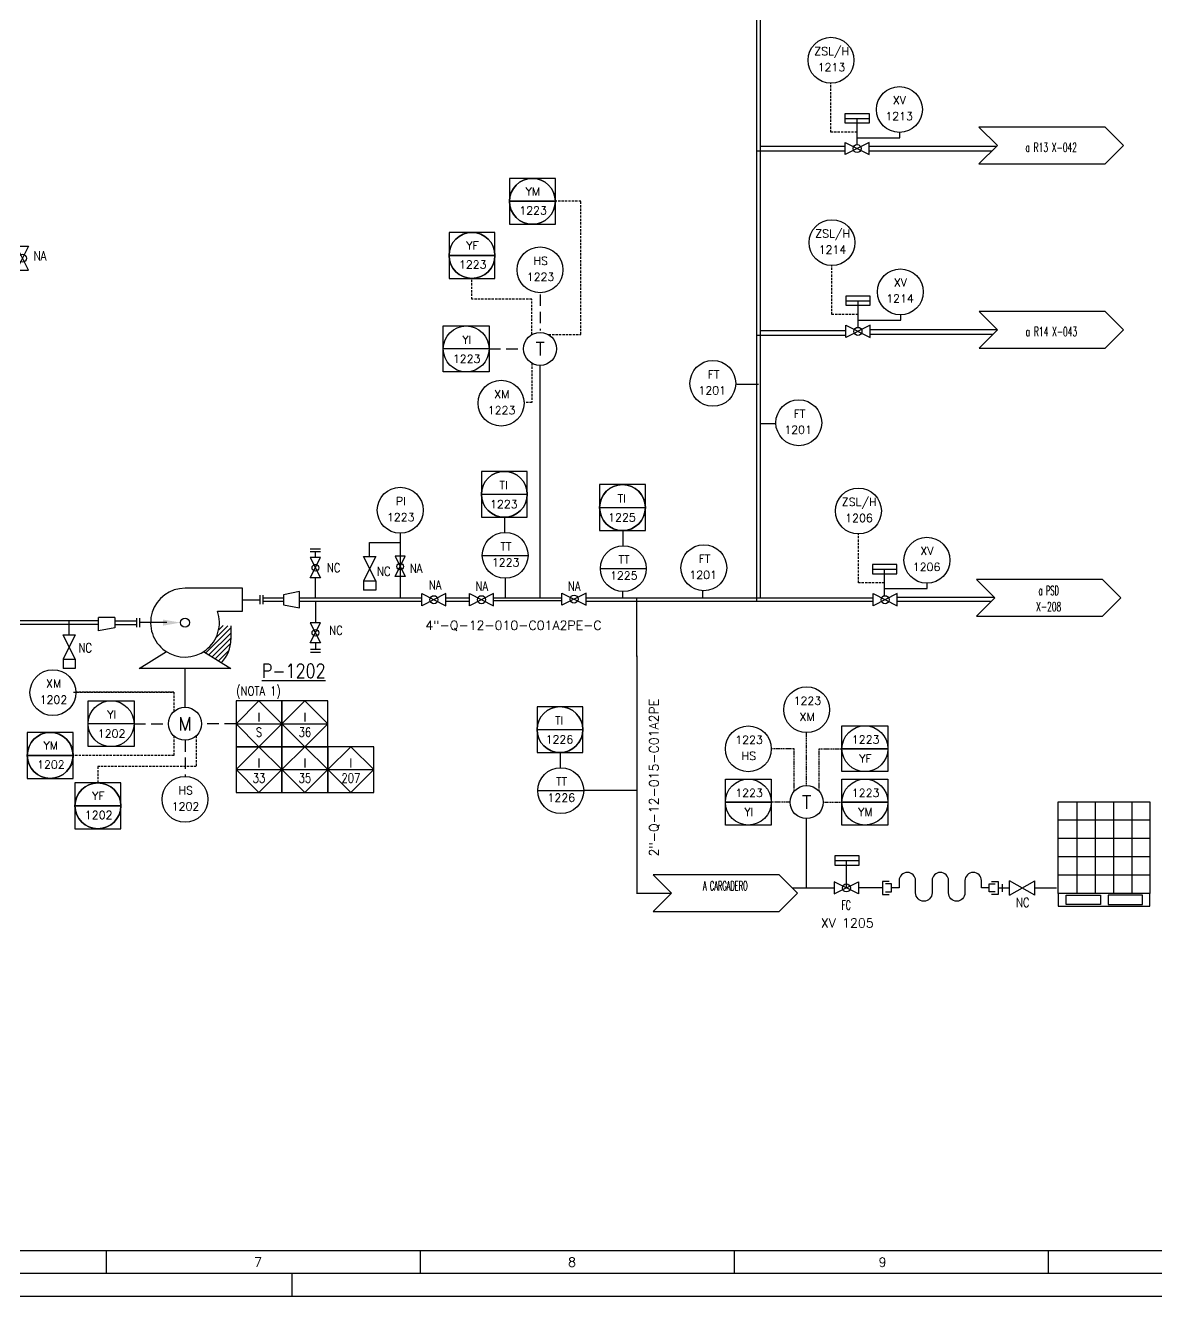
# Model space of a CAD drawing. Header units: metres. Extents: x 91 to 3133, y 1612 to 2206.
# Drawn here: x 2557.6 to 2804, y 1611.7 to 1888.8 of the extents above; entities that cross this region are included whole.
import ezdxf
from ezdxf.enums import TextEntityAlignment as Align

# ---------------------------------------------------------------- set-up
doc = ezdxf.new("R2010")
doc.units = ezdxf.units.M
doc.linetypes.add('TRAZOS', pattern=[0.75, 0.5, -0.25])
for name, color, linetype in [('EQUIPOS', 5, 'Continuous'), ('FORMATO', 7, 'Continuous'), ('INSTRUMENTOS', 1, 'Continuous'), ('TEX', 7, 'Continuous'), ('TEXTO-INSTRUMENTACION', 7, 'Continuous'), ('TEXTO-VALVULAS Y ACCESORIOS', 7, 'Continuous'), ('TUBERIA', 5, 'Continuous'), ('TUBERÍA2', 1, 'TRAZOS'), ('VALVULAS Y ACCESORIOS', 1, 'Continuous')]:
    doc.layers.add(name, color=color, linetype=linetype)
doc.layers.add('TUBERÍA3', color=1, linetype='Continuous', true_color=0xff0000)
doc.styles.add('PY', font='ROMANS.shx')
doc.styles.add('PY1', font='ROMANS.shx', dxfattribs={"width": 0.8})
doc.styles.add('PY3', font='ROMANS.shx', dxfattribs={"width": 0.6})
doc.styles.add('TXT', font='txt')
doc.linetypes.add('SEÑAL_MECANICA2', pattern='A,4.411183,["o",PY,S=4.130212,R=360,X=0,Y=-1.374288],0.588817,-0.374158,["",PY,S=2,R=360,X=0,Y=-0.688262],-2.183682', length=7.55784)

# ---------------------------------------------------------------- blocks, each defined once
blk = doc.blocks.new('SEÑAL CIRCU MARCO')
at = {"color": 1, "linetype": 'Continuous', "ltscale": 0.5}
blk.add_line((5.7, 5.7), (-5.7, 5.7), dxfattribs=at)
at = {"color": 1, "flags": 128}
blk.add_lwpolyline([(5.7, 0), (-5.7, 0), (-5.7, 11.4), (5.7, 11.4)], close=True, dxfattribs=at)
at = {"color": 1}
blk.add_circle((0, 5.7), 5.7, dxfattribs=at)
at = {"style": 'PY'}
for tag, p in [('XXX', (0.18, 7.98)), ('YYY', (0.13, 3.24))]:
    blk.add_attdef(tag, text='', height=2, dxfattribs=at).set_placement(p, align=Align.MIDDLE)
blk = doc.blocks.new('SEÑAL CIR')
at = {"color": 1}
blk.add_circle((0, 5.7), 5.7, dxfattribs=at)
at = {"layer": 'INSTRUMENTOS', "linetype": 'Continuous', "style": 'PY', "flags": 4}
for p in [(0.18, 6.94), (0.13, 2.95)]:
    blk.add_attdef('---', text='', height=2, dxfattribs=at).set_placement(p, align=Align.CENTER)
blk = doc.blocks.new('VALV GLOB-V')
at = {"layer": 'INSTRUMENTOS', "color": 1, "flags": 128}
blk.add_lwpolyline([(5.7, -1.43), (5.7, 1.43), (0, -1.43), (0, 1.43)], close=True, dxfattribs=at)
at = {"layer": 'INSTRUMENTOS', "color": 1}
blk.add_circle((2.85, 0), 0.95, dxfattribs=at)
at = {"layer": 'INSTRUMENTOS', "color": 7, "linetype": 'SEÑAL_MECANICA2', "style": 'PY'}
blk.add_attdef('REF.', text='', height=2, dxfattribs=at).set_placement((3, -3.37), align=Align.MIDDLE)
blk = doc.blocks.new('REDUCCION')
at = {"color": 1}
for p, q in [((0, 2), (0, -2)), ((4, 1.25), (0, 2)), ((4, -1.25), (4, 1.25)), ((0, -2), (4, -1.25))]:
    blk.add_line(p, q, dxfattribs=at)
at = {"style": 'PY1', "width": 0.8}
blk.add_attdef('.', text='', height=2, dxfattribs=at).set_placement((2, -3.65), align=Align.MIDDLE)
blk = doc.blocks.new('FLECHA')
at = {"color": 1}
blk.add_solid([(-0.88, -5), (0.87, -5), (0, 0)], dxfattribs=at)
blk = doc.blocks.new('BANDERA DE FLUJO')
at = {"layer": 'TEX', "color": 1, "ltscale": 0.1, "flags": 128}
blk.add_lwpolyline([(-4, 4), (-31.46, 4), (-27.46, 0), (-31.46, -4), (-4, -4), (0, 0)], close=True, dxfattribs=at)
at = {"layer": 'TEX', "style": 'PY1', "width": 0.8}
for tag, p in [('ETIQUETA-LINEA-1', (-15.73, 0.61)), ('ETIQUETA-LINEA-2', (-15.73, -2.91))]:
    blk.add_attdef(tag, text='', height=2, dxfattribs=at).set_placement(p, align=Align.CENTER)
blk = doc.blocks.new('SECUENCIA PROGRAMADA EN SISTEMA DE CONTROL PLC')
at = {"layer": 'INSTRUMENTOS'}
blk.add_line((-5, 5), (5, 5), dxfattribs=at)
at = {"layer": 'INSTRUMENTOS', "flags": 128}
for points in [[(0, 0), (-5, 5), (0, 10), (5, 5)], [(-5, 0), (5, 0), (5, 10), (-5, 10)]]:
    blk.add_lwpolyline(points, close=True, dxfattribs=at)
at = {"layer": 'TEXTO-INSTRUMENTACION', "linetype": 'Continuous', "style": 'PY1', "width": 0.8}
for tag, p in [('XXX', (0.01, 6.43)), ('YYY', (0.01, 3.17))]:
    blk.add_attdef(tag, text='', height=2, dxfattribs=at).set_placement(p, align=Align.MIDDLE_CENTER)
blk = doc.blocks.new('VALV TIPO COMPUERTA')
at = {"layer": 'VALVULAS Y ACCESORIOS', "flags": 128}
blk.add_lwpolyline([(0, -1.33), (0, 1.33), (5.33, -1.33), (5.33, 1.33)], close=True, dxfattribs=at)
at = {"layer": 'TEXTO-VALVULAS Y ACCESORIOS', "linetype": 'SEÑAL_MECANICA2', "style": 'PY1', "width": 0.8}
blk.add_attdef('REF.', text='', height=2, dxfattribs=at).set_placement((2.94, -3.07), align=Align.MIDDLE)
blk = doc.blocks.new('TAPA ROSCADA S.W.')
at = {"layer": 'VALVULAS Y ACCESORIOS', "ltscale": 0.1}
for p, q in [((-0.75, 1), (0.75, 1)), ((0.75, 1), (0.75, -1)), ((-0.75, -1), (0.75, -1))]:
    blk.add_line(p, q, dxfattribs=at)
blk = doc.blocks.new('MARCO-A1')
at = {"layer": 'FORMATO', "color": 5}
for p, q in [((420.5, 10), (420.5, 5)), ((488.92, 10), (488.92, 5)), ((557.33, 10), (557.33, 5)), ((625.75, 10), (625.75, 5))]:
    blk.add_line(p, q, dxfattribs=at)
at = {"layer": 'FORMATO', "color": 1, "linetype": 'Continuous'}
blk.add_line((461, 5), (461, 0), dxfattribs=at)
at = {"layer": 'FORMATO', "color": 1}
blk.add_lwpolyline([(0, 594), (841, 594), (841, 0), (0, 0)], close=True, dxfattribs=at)
at = {"layer": 'FORMATO', "color": 5}
blk.add_lwpolyline([(5, 589), (836, 589), (836, 5), (5, 5)], close=True, dxfattribs=at)
at = {"layer": 'FORMATO', "color": 8, "linetype": 'Continuous'}
blk.add_lwpolyline([(10, 584), (831, 584), (831, 10), (10, 10)], close=True, dxfattribs=at)
at = {"layer": 'FORMATO', "color": 1, "style": 'PY'}
for s, p in [('7', (452.75, 6.5)), ('8', (521.17, 6.5)), ('9', (588.85, 6.5))]:
    blk.add_text(s, height=2, dxfattribs=at).set_placement(p)

msp = doc.modelspace()

# ---------------------------------------------------------------- hatches: boundary and pattern name
at = {"layer": 'EQUIPOS'}
h = msp.add_hatch(dxfattribs=at)
h.set_pattern_fill('ANSI31', color=4, scale=0.25, style=0)
h.set_pattern_definition([(45, (1546.08786, 2803.7456), (-0.561266, 0.561266), [])])
h.paths.add_polyline_path([(2602.32, 1754.98), (2602.32, 1757.91), (2599.82, 1758.09, -0.236498), (2596.39, 1752.32), (2600.29, 1749.9, 0.193128)])

# ---------------------------------------------------------------- linework, layer by layer
at = {"color": 5}
for p, q in [((2717.79, 1862.49), (2736.05, 1862.49)), ((2741.36, 1862.5), (2769.17, 1862.5)), ((2717.85, 1822.34), (2736.1, 1822.34)), ((2741.57, 1822.52), (2769.38, 1822.52)), ((2649.21, 1764.03), (2654.18, 1764.03)), ((2659.57, 1764.03), (2674.48, 1764.03)), ((2679.75, 1764.03), (2742.23, 1764.03)), ((2690.77, 1751.23), (2690.77, 1764.03)), ((2747.51, 1764.2), (2768.75, 1764.2)), ((2690.71, 1699.65), (2698.32, 1699.65))]:
    msp.add_line(p, q, dxfattribs=at)
at = {"color": 4}
for p, q in [((2716.81, 1861.48), (2736.13, 1861.48)), ((2741.4, 1861.49), (2768.19, 1861.49)), ((2716.86, 1821.33), (2736.15, 1821.33)), ((2741.6, 1821.51), (2768.4, 1821.51)), ((2649.21, 1763.28), (2654.18, 1763.28)), ((2659.57, 1763.42), (2674.48, 1763.42)), ((2679.75, 1763.28), (2742.24, 1763.28)), ((2747.52, 1763.28), (2767.84, 1763.28))]:
    msp.add_line(p, q, dxfattribs=at)
at = {"color": 1}
for p, q in [((2669.7, 1764.05), (2669.7, 1814.68)), ((2661.97, 1781.58), (2661.97, 1778.24)), ((2639.23, 1778.14), (2639.21, 1764.03)), ((2687.71, 1778.69), (2687.71, 1775.35)), ((2619.63, 1774.75), (2621.83, 1774.75)), ((2619.64, 1774.12), (2621.84, 1774.12)), ((2620.74, 1772.8), (2620.74, 1774.05)), ((2657.1, 1773.3), (2667.1, 1773.3)), ((2620.72, 1768.37), (2620.72, 1764.07)), ((2662.1, 1768.3), (2662.1, 1764.08)), ((2682.84, 1770.41), (2692.84, 1770.41)), ((2687.68, 1765.33), (2687.68, 1763.96)), ((2620.83, 1758.71), (2620.83, 1763.23)), ((2573.51, 1756.87), (2573.51, 1759.72)), ((2577.02, 1759.72), (2573.51, 1759.72)), ((2577.02, 1757.53), (2573.51, 1756.87)), ((2577.02, 1759.72), (2577.02, 1757.53)), ((2619.65, 1752.84), (2621.85, 1752.84)), ((2619.66, 1752.17), (2621.86, 1752.17)), ((2620.74, 1754.1), (2620.74, 1752.85)), ((2592.34, 1740.19), (2592.34, 1748.63)), ((2674.09, 1730.28), (2674.09, 1726.94)), ((2669.22, 1722), (2679.22, 1722)), ((2679.36, 1722.08), (2690.67, 1722.08)), ((2770.45, 1699.94), (2770.45, 1701.61)), ((2777.54, 1699.19), (2772.02, 1702.37)), ((2772.02, 1699.19), (2777.54, 1702.37)), ((2772.02, 1699.19), (2772.02, 1702.37)), ((2777.54, 1699.19), (2777.54, 1702.37)), ((2769.53, 1700.78), (2771.92, 1700.78)), ((2782.2, 1700.76), (2777.43, 1700.76))]:
    msp.add_line(p, q, dxfattribs=at)
at = {"color": 1, "linetype": 'ByBlock'}
for p, q in [((2712.54, 1810.64), (2717.27, 1810.64)), ((2717.69, 1802.06), (2721.15, 1802.06))]:
    msp.add_line(p, q, dxfattribs=at)
at = {"color": 240, "true_color": 0xed1f24}
msp.add_line((2705.19, 1764), (2705.19, 1765.52), dxfattribs=at)
for p, q in [((2786.65, 1719.59), (2786.65, 1699.59)), ((2790.65, 1719.59), (2790.65, 1699.59)), ((2794.65, 1719.59), (2794.65, 1699.59)), ((2798.65, 1719.59), (2798.65, 1699.59)), ((2802.56, 1715.59), (2782.56, 1715.59)), ((2802.56, 1711.59), (2782.56, 1711.59)), ((2802.56, 1707.59), (2782.56, 1707.59)), ((2802.56, 1703.59), (2782.56, 1703.59))]:
    msp.add_line(p, q)
for points in [[(2802.56, 1699.59), (2782.56, 1699.59), (2782.56, 1719.59), (2802.56, 1719.59)], [(2802.56, 1699.59), (2782.56, 1699.59), (2782.56, 1696.79), (2802.56, 1696.79)], [(2784.35, 1699.24), (2791.83, 1699.24), (2791.83, 1697.16), (2784.35, 1697.16)], [(2800.95, 1699.24), (2793.47, 1699.24), (2793.47, 1697.16), (2800.95, 1697.16)]]:
    msp.add_lwpolyline(points, close=True)
at = {"color": 1, "flags": 128}
for points in [[(2745.78, 1702.2), (2744.28, 1702.2), (2744.28, 1699.35), (2745.78, 1699.35)], [(2768.03, 1702.2), (2769.53, 1702.2), (2769.53, 1699.35), (2768.03, 1699.35)]]:
    msp.add_lwpolyline(points, dxfattribs=at)
at = {"color": 1}
for centre in [(2669.7, 1818.31), (2592.34, 1736.59), (2727.79, 1719.5)]:
    msp.add_circle(centre, 3.6, dxfattribs=at)
at = {"layer": 'EQUIPOS'}
for p, q in [((2717.63, 1907.22), (2717.63, 1804.63)), ((2717.63, 1804.59), (2717.63, 1780.1)), ((2717.63, 1780.1), (2717.63, 1764.03)), ((2690.77, 1751.38), (2690.78, 1699.65))]:
    msp.add_line(p, q, dxfattribs=at)
at = {"layer": 'EQUIPOS', "linetype": 'Continuous'}
for p, q in [((2604.84, 1763.63), (2608.73, 1763.63)), ((2588.41, 1758.63), (2582.5, 1758.63))]:
    msp.add_line(p, q, dxfattribs=at)
at = {"layer": 'EQUIPOS', "color": 4}
msp.add_line((2602.32, 1757.91), (2602.32, 1754.98), dxfattribs=at)
at = {"layer": 'EQUIPOS', "color": 5, "linetype": 'Continuous'}
msp.add_lwpolyline([(2604.84, 1766.13), (2592.34, 1766.13, 3.146264), (2599.41, 1761.13), (2604.84, 1761.13)], format="xyb", close=True, dxfattribs=at)
msp.add_lwpolyline([(2596.39, 1752.32), (2602.34, 1748.63), (2582.34, 1748.63), (2588.29, 1752.32)], dxfattribs=at)
msp.add_circle((2592.34, 1758.63), 1, dxfattribs=at)
at = {"layer": 'EQUIPOS', "color": 4}
msp.add_arc((2594.98, 1754.98), 7.35, 316.2767, 0, dxfattribs=at)
at = {"layer": 'INSTRUMENTOS', "color": 1, "ltscale": 0.1, "flags": 128}
for points in [[(2744.94, 1699.93), (2746.24, 1699.93), (2746.24, 1701.65), (2744.94, 1701.65)], [(2768.87, 1699.93), (2767.58, 1699.93), (2767.58, 1701.65), (2768.87, 1701.65)]]:
    msp.add_lwpolyline(points, dxfattribs=at)
at = {"layer": 'TUBERIA', "color": 4, "linetype": 'Continuous'}
for p, q in [((2716.83, 1907.21), (2716.83, 1804.61)), ((2716.83, 1804.61), (2716.83, 1780.1)), ((2716.83, 1780.1), (2716.83, 1763.23)), ((2613.81, 1763.23), (2609.4, 1763.23)), ((2628.48, 1763.23), (2617.32, 1763.23)), ((2643.94, 1763.23), (2628.48, 1763.23)), ((2562.88, 1758.23), (2549.81, 1758.23)), ((2573.51, 1758.23), (2562.88, 1758.23)), ((2577.02, 1758.23), (2581.83, 1758.23))]:
    msp.add_line(p, q, dxfattribs=at)
at = {"layer": 'TUBERIA', "color": 1, "linetype": 'TRAZOS', "ltscale": 5}
for p, q in [((2669.7, 1830.17), (2669.7, 1822.29)), ((2658.6, 1818.31), (2666.11, 1818.31)), ((2581.24, 1736.59), (2588.74, 1736.59)), ((2603.45, 1736.59), (2595.94, 1736.59)), ((2592.34, 1732.99), (2592.34, 1725.1))]:
    msp.add_line(p, q, dxfattribs=at)
at = {"layer": 'TUBERIA', "lineweight": 30}
for p, q in [((2632.57, 1773.07), (2632.57, 1776.13)), ((2567.09, 1755.97), (2567.09, 1759.03))]:
    msp.add_line(p, q, dxfattribs=at)
at = {"layer": 'TUBERIA', "color": 5, "linetype": 'Continuous'}
for p, q in [((2609.4, 1764.03), (2613.81, 1764.03)), ((2617.32, 1764.03), (2628.48, 1764.03)), ((2628.48, 1764.03), (2643.94, 1764.03)), ((2562.88, 1759.03), (2549.81, 1759.03)), ((2573.51, 1759.03), (2562.88, 1759.03)), ((2577.02, 1759.03), (2581.83, 1759.03)), ((2724.64, 1700.8), (2733.82, 1700.79)), ((2744.28, 1700.79), (2739.08, 1700.79))]:
    msp.add_line(p, q, dxfattribs=at)
at = {"layer": 'TUBERIA', "linetype": 'Continuous'}
msp.add_line((2582.91, 1758.63), (2582.5, 1758.63), dxfattribs=at)
at = {"layer": 'TUBERIA', "lineweight": 30}
msp.add_lwpolyline([(2632.57, 1776.13), (2639.22, 1776.12)], dxfattribs=at)
at = {"layer": 'TUBERIA', "color": 5, "linetype": 'Continuous', "flags": 128}
msp.add_lwpolyline([(2767.58, 1700.79), (2765.87, 1700.79), (2765.87, 1702.38, 1), (2762.28, 1702.38), (2762.28, 1699.69, -1), (2758.7, 1699.69), (2758.7, 1702.38, 1), (2755.11, 1702.38), (2755.11, 1699.69, -1), (2751.53, 1699.69), (2751.53, 1702.38, 1), (2747.94, 1702.38), (2747.94, 1700.79), (2746.24, 1700.79)], format="xyb", dxfattribs=at)
at = {"layer": 'TUBERÍA2'}
msp.add_line((2589.92, 1743.49), (2568.56, 1743.49), dxfattribs=at)
for points in [[(2738.78, 1865.55), (2733.09, 1865.55), (2733.09, 1876.24)], [(2671.57, 1821.42), (2678.62, 1821.42), (2678.62, 1850.48), (2673.03, 1850.48)], [(2738.99, 1825.79), (2733.3, 1825.79), (2733.3, 1836.48)], [(2667.9, 1821.42), (2667.9, 1829.12), (2654.87, 1829.12), (2654.87, 1833.68)], [(2667.9, 1815.19), (2667.9, 1806.59), (2666.2, 1806.59)], [(2744.77, 1767.28), (2739.08, 1767.28), (2739.08, 1777.97)], [(2568.02, 1743.49), (2589.92, 1743.49), (2589.92, 1739.25)], [(2589.92, 1733.92), (2589.92, 1729.68), (2567.97, 1729.68)], [(2594.76, 1733.92), (2594.76, 1727.24), (2573.36, 1727.24), (2573.36, 1723.69)]]:
    msp.add_lwpolyline(points, dxfattribs=at)
at = {"layer": 'TUBERÍA2', "ltscale": 0.5}
for points in [[(2727.79, 1723.1), (2727.79, 1734.65)], [(2725.08, 1721.87), (2725.08, 1731.14), (2720.08, 1731.14)], [(2730.49, 1721.87), (2730.49, 1731.14), (2735.49, 1731.14)], [(2724.19, 1719.5), (2720.08, 1719.5)], [(2731.39, 1719.5), (2735.49, 1719.5)]]:
    msp.add_lwpolyline(points, dxfattribs=at)
at = {"layer": 'TUBERÍA3'}
for points in [[(2748.09, 1864.32), (2748.09, 1865.43)], [(2738.78, 1864.32), (2748.09, 1864.32)], [(2663.03, 1850.48), (2673.03, 1850.48)], [(2649.87, 1838.68), (2659.87, 1838.68)], [(2738.99, 1824.56), (2748.29, 1824.56)], [(2748.29, 1824.56), (2748.29, 1825.67)], [(2744.77, 1766.05), (2754.08, 1766.05)], [(2754.08, 1766.05), (2754.08, 1767.16)], [(2557.97, 1729.68), (2567.97, 1729.68)], [(2735.49, 1731.14), (2745.49, 1731.14)], [(2568.36, 1718.69), (2578.36, 1718.7)], [(2710.08, 1719.5), (2720.08, 1719.5)], [(2735.49, 1719.5), (2745.49, 1719.5)], [(2727.79, 1700.79), (2727.79, 1715.9)]]:
    msp.add_lwpolyline(points, dxfattribs=at)
for centre in [(2668.03, 1850.48), (2654.87, 1838.68), (2661.92, 1786.61), (2687.66, 1783.72), (2674.04, 1735.31), (2740.49, 1731.14), (2562.97, 1729.68), (2715.08, 1719.5), (2740.49, 1719.5), (2573.36, 1718.69)]:
    msp.add_circle(centre, 5, dxfattribs=at)
at = {"layer": 'VALVULAS Y ACCESORIOS'}
for p, q in [((2736.12, 1868.57), (2741.45, 1868.57)), ((2738.78, 1862.76), (2738.78, 1868.57)), ((2736.32, 1828.81), (2741.65, 1828.81)), ((2738.99, 1823), (2738.99, 1828.81)), ((2742.11, 1770.3), (2747.44, 1770.3)), ((2744.77, 1764.49), (2744.77, 1770.3)), ((2733.92, 1706.79), (2739.26, 1706.79)), ((2736.45, 1700.79), (2736.45, 1706.83))]:
    msp.add_line(p, q, dxfattribs=at)
at = {"layer": 'VALVULAS Y ACCESORIOS', "ltscale": 0.1}
for p, q in [((2608.73, 1762.63), (2608.73, 1764.63)), ((2609.4, 1762.63), (2609.4, 1764.63)), ((2581.83, 1757.63), (2581.83, 1759.63)), ((2581.83, 1757.63), (2581.83, 1759.63)), ((2582.5, 1757.63), (2582.5, 1759.63)), ((2582.5, 1757.63), (2582.5, 1759.63))]:
    msp.add_line(p, q, dxfattribs=at)
at = {"layer": 'VALVULAS Y ACCESORIOS', "flags": 128}
for points in [[(2736.12, 1869.57), (2736.12, 1867.57), (2741.45, 1867.57), (2741.45, 1869.57)], [(2736.32, 1829.81), (2736.32, 1827.81), (2741.65, 1827.81), (2741.65, 1829.81)], [(2742.11, 1771.3), (2742.11, 1769.3), (2747.44, 1769.3), (2747.44, 1771.3)], [(2733.92, 1707.79), (2733.92, 1705.79), (2739.26, 1705.79), (2739.26, 1707.79)]]:
    msp.add_lwpolyline(points, close=True, dxfattribs=at)

# ---------------------------------------------------------------- block references
msp.add_blockref('MARCO-A1', (2154.63, 1611.7))
at = {"linetype": 'Continuous'}
ref = msp.add_blockref('SEÑAL CIR', (2733.09, 1876.24), dxfattribs=dict(at, xscale=0.8771000000000413, yscale=0.8771000000000413, zscale=0.8771000000000413))
ref.add_attrib('---', 'ZSL/H', dxfattribs={"layer": 'INSTRUMENTOS', "color": 7, "linetype": 'Continuous', "height": 1.754, "style": 'PY'}).set_placement((2733.25, 1882.33), align=Align.CENTER)
ref.add_attrib('---', '1213', dxfattribs={"layer": 'INSTRUMENTOS', "color": 7, "linetype": 'Continuous', "height": 1.754, "style": 'PY'}).set_placement((2733.2, 1878.83), align=Align.CENTER)
ref = msp.add_blockref('SEÑAL CIR', (2748, 1865.5), dxfattribs=dict(at, xscale=0.8770999999999276, yscale=0.8770999999999276, zscale=0.8770999999999276))
ref.add_attrib('---', 'XV', dxfattribs={"layer": 'INSTRUMENTOS', "color": 7, "linetype": 'Continuous', "height": 1.754, "style": 'PY'}).set_placement((2748, 1871.66), align=Align.CENTER)
ref.add_attrib('---', '1213', dxfattribs={"layer": 'INSTRUMENTOS', "color": 7, "linetype": 'Continuous', "height": 1.754, "style": 'PY'}).set_placement((2747.93, 1868.16), align=Align.CENTER)
ref = msp.add_blockref('BANDERA DE FLUJO', (2796.8, 1862.64))
ref.add_attrib('ETIQUETA-LINEA-1', 'a R13 X-042', dxfattribs={"layer": 'TEX', "height": 2, "style": 'PY1', "width": 0.6}).set_placement((2781.07, 1863.24), align=Align.TOP_CENTER)
at = {"linetype": 'Continuous', "xscale": 0.9232631578945529, "yscale": 0.9232631578945529, "zscale": 0.9232631578945529}
for p in [(2736.16, 1861.99), (2736.34, 1822.13), (2643.94, 1763.63), (2654.31, 1763.63), (2674.48, 1763.75), (2742.25, 1763.63)]:
    msp.add_blockref('VALV GLOB-V', p, dxfattribs=at)
ref = msp.add_blockref('SEÑAL CIRCU MARCO', (2668.03, 1855.48), dxfattribs=dict(xscale=-0.8771000000000413, yscale=0.8771000000000413, zscale=0.8771000000000413, rotation=180))
ref.add_attrib('XXX', '1223', dxfattribs={"height": 1.754, "style": 'PY'}).set_placement((2668.19, 1848.48), align=Align.MIDDLE)
ref.add_attrib('YYY', 'YM', dxfattribs={"height": 1.754, "style": 'PY'}).set_placement((2668.14, 1852.64), align=Align.MIDDLE)
at = {"linetype": 'Continuous'}
ref = msp.add_blockref('SEÑAL CIR', (2733.3, 1836.48), dxfattribs=dict(at, xscale=0.8771000000000413, yscale=0.8771000000000413, zscale=0.8771000000000413))
ref.add_attrib('---', 'ZSL/H', dxfattribs={"layer": 'INSTRUMENTOS', "color": 7, "linetype": 'Continuous', "height": 1.754, "style": 'PY'}).set_placement((2733.46, 1842.57), align=Align.CENTER)
ref.add_attrib('---', '1214', dxfattribs={"layer": 'INSTRUMENTOS', "color": 7, "linetype": 'Continuous', "height": 1.754, "style": 'PY'}).set_placement((2733.41, 1839.07), align=Align.CENTER)
ref = msp.add_blockref('SEÑAL CIRCU MARCO', (2654.87, 1843.68), dxfattribs=dict(xscale=-0.8771000000000413, yscale=0.8771000000000413, zscale=0.8771000000000413, rotation=180))
ref.add_attrib('XXX', '1223', dxfattribs={"height": 1.754, "style": 'PY'}).set_placement((2655.03, 1836.68), align=Align.MIDDLE)
ref.add_attrib('YYY', 'YF', dxfattribs={"height": 1.754, "style": 'PY'}).set_placement((2654.98, 1840.84), align=Align.MIDDLE)
at = {"linetype": 'Continuous', "xscale": 0.9232631578945529, "yscale": 0.9232631578945529, "zscale": 0.9232631578945529}
for p, rotation in [((2556.92, 1840.7), 270), ((2739.08, 1700.79), 180)]:
    msp.add_blockref('VALV GLOB-V', p, dxfattribs=dict(at, rotation=rotation))
at = {"linetype": 'Continuous'}
ref = msp.add_blockref('SEÑAL CIR', (2669.7, 1830.54), dxfattribs=dict(at, xscale=0.8770999999999276, yscale=0.8770999999999276, zscale=0.8770999999999276))
ref.add_attrib('---', 'HS', dxfattribs={"layer": 'INSTRUMENTOS', "color": 7, "linetype": 'Continuous', "height": 1.754, "style": 'PY'}).set_placement((2669.86, 1836.63), align=Align.CENTER)
ref.add_attrib('---', '1223', dxfattribs={"layer": 'INSTRUMENTOS', "color": 7, "linetype": 'Continuous', "height": 1.754, "style": 'PY'}).set_placement((2669.81, 1833.13), align=Align.CENTER)
ref = msp.add_blockref('SEÑAL CIR', (2748.21, 1825.74), dxfattribs=dict(at, xscale=0.8770999999999276, yscale=0.8770999999999276, zscale=0.8770999999999276))
ref.add_attrib('---', 'XV', dxfattribs={"layer": 'INSTRUMENTOS', "color": 7, "linetype": 'Continuous', "height": 1.754, "style": 'PY'}).set_placement((2748.21, 1831.9), align=Align.CENTER)
ref.add_attrib('---', '1214', dxfattribs={"layer": 'INSTRUMENTOS', "color": 7, "linetype": 'Continuous', "height": 1.754, "style": 'PY'}).set_placement((2748.13, 1828.4), align=Align.CENTER)
ref = msp.add_blockref('BANDERA DE FLUJO', (2796.85, 1822.49))
ref.add_attrib('ETIQUETA-LINEA-1', 'a R14 X-043', dxfattribs={"layer": 'TEX', "height": 2, "style": 'PY1', "width": 0.6}).set_placement((2781.12, 1823.09), align=Align.TOP_CENTER)
for p, xscale, yscale, zscale, values in [((2653.6, 1813.31), 0.8770999999999276, 0.8770999999999276, 0.8770999999999276, {'XXX': 'YI', 'YYY': '1223'}), ((2576.23, 1731.59), 0.8770999999999276, 0.8770999999999276, 0.8770999999999276, {'XXX': 'YI', 'YYY': '1202'}), ((2740.49, 1726.14), 0.8771000000000413, 0.8771000000000413, 0.8771000000000413, {'XXX': '1223', 'YYY': 'YF'}), ((2715.08, 1714.5), 0.8771000000000413, 0.8771000000000413, 0.8771000000000413, {'XXX': '1223', 'YYY': 'YI'}), ((2740.49, 1714.5), 0.8771000000000413, 0.8771000000000413, 0.8771000000000413, {'XXX': '1223', 'YYY': 'YM'})]:
    msp.add_blockref('SEÑAL CIRCU MARCO', p, dxfattribs=dict(xscale=xscale, yscale=yscale, zscale=zscale)).add_auto_attribs(values)
ref = msp.add_blockref('SEÑAL CIR', (2707.35, 1805.79), dxfattribs=dict(at, xscale=0.8770999999999276, yscale=0.8770999999999276, zscale=0.8770999999999276))
ref.add_attrib('---', 'FT', dxfattribs={"layer": 'INSTRUMENTOS', "color": 7, "linetype": 'Continuous', "height": 1.754, "style": 'PY'}).set_placement((2707.51, 1811.87), align=Align.CENTER)
ref.add_attrib('---', '1201', dxfattribs={"layer": 'INSTRUMENTOS', "color": 7, "linetype": 'Continuous', "height": 1.754, "style": 'PY'}).set_placement((2707.21, 1808.38), align=Align.CENTER)
ref = msp.add_blockref('SEÑAL CIR', (2661.21, 1801.47), dxfattribs=dict(at, xscale=0.8771000000000413, yscale=0.8771000000000413, zscale=0.8771000000000413))
ref.add_attrib('---', 'XM', dxfattribs={"layer": 'INSTRUMENTOS', "color": 7, "linetype": 'Continuous', "height": 1.754, "style": 'PY'}).set_placement((2661.37, 1807.55), align=Align.CENTER)
ref.add_attrib('---', '1223', dxfattribs={"layer": 'INSTRUMENTOS', "color": 7, "linetype": 'Continuous', "height": 1.754, "style": 'PY'}).set_placement((2661.32, 1804.05), align=Align.CENTER)
ref = msp.add_blockref('SEÑAL CIR', (2726.08, 1797.21), dxfattribs=dict(at, xscale=0.8770999999999276, yscale=0.8770999999999276, zscale=0.8770999999999276))
ref.add_attrib('---', 'FT', dxfattribs={"layer": 'INSTRUMENTOS', "color": 7, "linetype": 'Continuous', "height": 1.754, "style": 'PY'}).set_placement((2726.24, 1803.29), align=Align.CENTER)
ref.add_attrib('---', '1201', dxfattribs={"layer": 'INSTRUMENTOS', "color": 7, "linetype": 'Continuous', "height": 1.754, "style": 'PY'}).set_placement((2725.93, 1799.8), align=Align.CENTER)
ref = msp.add_blockref('SEÑAL CIRCU MARCO', (2661.92, 1781.61), dxfattribs=dict(xscale=-0.8771000000000413, yscale=0.8771000000000413, zscale=0.8771000000000413))
ref.add_attrib('XXX', 'TI', dxfattribs={"height": 1.754, "style": 'PY'}).set_placement((2661.76, 1788.61), align=Align.MIDDLE)
ref.add_attrib('YYY', '1223', dxfattribs={"height": 1.754, "style": 'PY'}).set_placement((2661.81, 1784.45), align=Align.MIDDLE)
ref = msp.add_blockref('SEÑAL CIR', (2639.23, 1778.14), dxfattribs=dict(at, xscale=0.877100000000155, yscale=0.877100000000155, zscale=0.877100000000155))
ref.add_attrib('---', 'PI', dxfattribs={"layer": 'INSTRUMENTOS', "color": 7, "linetype": 'Continuous', "height": 1.754, "style": 'PY'}).set_placement((2639.39, 1784.23), align=Align.CENTER)
ref.add_attrib('---', '1223', dxfattribs={"layer": 'INSTRUMENTOS', "color": 7, "linetype": 'Continuous', "height": 1.754, "style": 'PY'}).set_placement((2639.34, 1780.73), align=Align.CENTER)
ref = msp.add_blockref('SEÑAL CIRCU MARCO', (2687.66, 1778.72), dxfattribs=dict(xscale=-0.8771000000000413, yscale=0.8771000000000413, zscale=0.8771000000000413))
ref.add_attrib('XXX', 'TI', dxfattribs={"height": 1.754, "style": 'PY'}).set_placement((2687.5, 1785.72), align=Align.MIDDLE)
ref.add_attrib('YYY', '1225', dxfattribs={"height": 1.754, "style": 'PY'}).set_placement((2687.55, 1781.56), align=Align.MIDDLE)
ref = msp.add_blockref('SEÑAL CIR', (2739.08, 1777.97), dxfattribs=dict(at, xscale=0.8771000000000413, yscale=0.8771000000000413, zscale=0.8771000000000413))
ref.add_attrib('---', 'ZSL/H', dxfattribs={"layer": 'INSTRUMENTOS', "color": 7, "linetype": 'Continuous', "height": 1.754, "style": 'PY'}).set_placement((2739.24, 1784.06), align=Align.CENTER)
ref.add_attrib('---', '1206', dxfattribs={"layer": 'INSTRUMENTOS', "color": 7, "linetype": 'Continuous', "height": 1.754, "style": 'PY'}).set_placement((2739.19, 1780.56), align=Align.CENTER)
ref = msp.add_blockref('SEÑAL CIR', (2662.1, 1768.3), dxfattribs=dict(at, xscale=0.8770999999999276, yscale=0.8770999999999276, zscale=0.8770999999999276))
ref.add_attrib('---', 'TT', dxfattribs={"layer": 'INSTRUMENTOS', "color": 7, "linetype": 'Continuous', "height": 1.754, "style": 'PY'}).set_placement((2662.26, 1774.38), align=Align.CENTER)
ref.add_attrib('---', '1223', dxfattribs={"layer": 'INSTRUMENTOS', "color": 7, "linetype": 'Continuous', "height": 1.754, "style": 'PY'}).set_placement((2662.21, 1770.88), align=Align.CENTER)
ref = msp.add_blockref('SEÑAL CIR', (2753.99, 1767.23), dxfattribs=dict(at, xscale=0.8770999999999276, yscale=0.8770999999999276, zscale=0.8770999999999276))
ref.add_attrib('---', 'XV', dxfattribs={"layer": 'INSTRUMENTOS', "color": 7, "linetype": 'Continuous', "height": 1.754, "style": 'PY'}).set_placement((2753.99, 1773.38), align=Align.CENTER)
ref.add_attrib('---', '1206', dxfattribs={"layer": 'INSTRUMENTOS', "color": 7, "linetype": 'Continuous', "height": 1.754, "style": 'PY'}).set_placement((2753.92, 1769.89), align=Align.CENTER)
ref = msp.add_blockref('SEÑAL CIR', (2687.84, 1765.41), dxfattribs=dict(at, xscale=0.8770999999999276, yscale=0.8770999999999276, zscale=0.8770999999999276))
ref.add_attrib('---', 'TT', dxfattribs={"layer": 'INSTRUMENTOS', "color": 7, "linetype": 'Continuous', "height": 1.754, "style": 'PY'}).set_placement((2688, 1771.5), align=Align.CENTER)
ref.add_attrib('---', '1225', dxfattribs={"layer": 'INSTRUMENTOS', "color": 7, "linetype": 'Continuous', "height": 1.754, "style": 'PY'}).set_placement((2687.95, 1768), align=Align.CENTER)
ref = msp.add_blockref('SEÑAL CIR', (2705.39, 1765.59), dxfattribs=dict(at, xscale=0.8770999999999276, yscale=0.8770999999999276, zscale=0.8770999999999276))
ref.add_attrib('---', 'FT', dxfattribs={"layer": 'INSTRUMENTOS', "color": 7, "linetype": 'Continuous', "height": 1.754, "style": 'PY'}).set_placement((2705.54, 1771.67), align=Align.CENTER)
ref.add_attrib('---', '1201', dxfattribs={"layer": 'INSTRUMENTOS', "color": 7, "linetype": 'Continuous', "height": 1.754, "style": 'PY'}).set_placement((2705.24, 1768.17), align=Align.CENTER)
at = {"linetype": 'Continuous', "rotation": 270}
for p in [(2632.57, 1773.07), (2567.09, 1755.97)]:
    msp.add_blockref('VALV TIPO COMPUERTA', p, dxfattribs=at)
at = {"color": 1, "linetype": 'Continuous', "xscale": 1.333333999999923, "yscale": 1.333333999999923, "zscale": 1.333333999999923, "rotation": 270}
for p in [(2632.57, 1766.74), (2567.09, 1749.63)]:
    msp.add_blockref('TAPA ROSCADA S.W.', p, dxfattribs=at)
ref = msp.add_blockref('BANDERA DE FLUJO', (2796.27, 1764.03))
ref.add_attrib('ETIQUETA-LINEA-1', 'a PSD', dxfattribs={"layer": 'TEX', "height": 2, "style": 'PY1', "width": 0.48}).set_placement((2780.54, 1764.63), align=Align.CENTER)
ref.add_attrib('ETIQUETA-LINEA-2', 'X-208', dxfattribs={"layer": 'TEX', "height": 2, "style": 'PY1', "width": 0.6}).set_placement((2780.54, 1761.11), align=Align.CENTER)
at = {"linetype": 'Continuous'}
ref = msp.add_blockref('SEÑAL CIR', (2563.56, 1738.37), dxfattribs=dict(at, xscale=0.8771000000000413, yscale=0.8771000000000413, zscale=0.8771000000000413))
ref.add_attrib('---', 'XM', dxfattribs={"layer": 'INSTRUMENTOS', "color": 7, "linetype": 'Continuous', "height": 1.754, "style": 'PY'}).set_placement((2563.72, 1744.46), align=Align.CENTER)
ref.add_attrib('---', '1202', dxfattribs={"layer": 'INSTRUMENTOS', "color": 7, "linetype": 'Continuous', "height": 1.754, "style": 'PY'}).set_placement((2563.67, 1740.96), align=Align.CENTER)
ref = msp.add_blockref('SEÑAL CIR', (2727.79, 1734.65), dxfattribs=dict(at, xscale=0.8771000000000413, yscale=0.8771000000000413, zscale=0.8771000000000413))
ref.add_attrib('---', '1223', dxfattribs={"layer": 'INSTRUMENTOS', "color": 7, "linetype": 'Continuous', "height": 1.754, "style": 'PY'}).set_placement((2727.95, 1740.73), align=Align.CENTER)
ref.add_attrib('---', 'XM', dxfattribs={"layer": 'INSTRUMENTOS', "color": 7, "linetype": 'Continuous', "height": 1.754, "style": 'PY'}).set_placement((2727.9, 1737.23), align=Align.CENTER)
ref = msp.add_blockref('SECUENCIA PROGRAMADA EN SISTEMA DE CONTROL PLC', (2608.46, 1731.58), dxfattribs=dict(xscale=1.001089596937504, yscale=1.001089596937504, zscale=1.001089596937504))
ref.add_attrib('XXX', 'I', dxfattribs={"layer": 'TEXTO-INSTRUMENTACION', "linetype": 'Continuous', "height": 2, "style": 'TXT'}).set_placement((2608.46, 1738.02), align=Align.MIDDLE_CENTER)
ref.add_attrib('YYY', 'S', dxfattribs={"layer": 'TEXTO-INSTRUMENTACION', "linetype": 'Continuous', "height": 2, "style": 'PY1', "width": 0.8}).set_placement((2608.46, 1734.75), align=Align.MIDDLE_CENTER)
ref = msp.add_blockref('SECUENCIA PROGRAMADA EN SISTEMA DE CONTROL PLC', (2618.47, 1731.58), dxfattribs=dict(xscale=1.001089596937504, yscale=1.001089596937504, zscale=1.001089596937504))
ref.add_attrib('XXX', 'I', dxfattribs={"layer": 'TEXTO-INSTRUMENTACION', "linetype": 'Continuous', "height": 2, "style": 'TXT'}).set_placement((2618.47, 1738.02), align=Align.MIDDLE_CENTER)
ref.add_attrib('YYY', '36', dxfattribs={"layer": 'TEXTO-INSTRUMENTACION', "linetype": 'Continuous', "height": 2.002, "style": 'PY1', "width": 0.8}).set_placement((2618.47, 1734.75), align=Align.MIDDLE_CENTER)
ref = msp.add_blockref('SEÑAL CIRCU MARCO', (2674.04, 1730.31), dxfattribs=dict(xscale=-0.8771000000000413, yscale=0.8771000000000413, zscale=0.8771000000000413))
ref.add_attrib('XXX', 'TI', dxfattribs={"height": 1.754, "style": 'PY'}).set_placement((2673.88, 1737.32), align=Align.MIDDLE)
ref.add_attrib('YYY', '1226', dxfattribs={"height": 1.754, "style": 'PY'}).set_placement((2673.93, 1733.16), align=Align.MIDDLE)
ref = msp.add_blockref('SEÑAL CIR', (2715.08, 1726.11), dxfattribs=dict(at, xscale=0.8771000000000413, yscale=0.8771000000000413, zscale=0.8771000000000413))
ref.add_attrib('---', '1223', dxfattribs={"layer": 'INSTRUMENTOS', "color": 7, "linetype": 'Continuous', "height": 1.754, "style": 'PY'}).set_placement((2715.24, 1732.2), align=Align.CENTER)
ref.add_attrib('---', 'HS', dxfattribs={"layer": 'INSTRUMENTOS', "color": 7, "linetype": 'Continuous', "height": 1.754, "style": 'PY'}).set_placement((2715.19, 1728.7), align=Align.CENTER)
ref = msp.add_blockref('SEÑAL CIRCU MARCO', (2562.96, 1734.68), dxfattribs=dict(xscale=-0.8771000000000413, yscale=0.8771000000000413, zscale=0.8771000000000413, rotation=180))
ref.add_attrib('XXX', '1202', dxfattribs={"height": 1.754, "style": 'PY'}).set_placement((2563.12, 1727.68), align=Align.MIDDLE)
ref.add_attrib('YYY', 'YM', dxfattribs={"height": 1.754, "style": 'PY'}).set_placement((2563.08, 1731.84), align=Align.MIDDLE)
ref = msp.add_blockref('SECUENCIA PROGRAMADA EN SISTEMA DE CONTROL PLC', (2608.46, 1721.57), dxfattribs=dict(xscale=1.001089596937504, yscale=1.001089596937504, zscale=1.001089596937504))
ref.add_attrib('XXX', 'I', dxfattribs={"layer": 'TEXTO-INSTRUMENTACION', "linetype": 'Continuous', "height": 2, "style": 'TXT'}).set_placement((2608.46, 1728.01), align=Align.MIDDLE_CENTER)
ref.add_attrib('YYY', '33', dxfattribs={"layer": 'TEXTO-INSTRUMENTACION', "linetype": 'Continuous', "height": 2.002, "style": 'PY1', "width": 0.8}).set_placement((2608.46, 1724.74), align=Align.MIDDLE_CENTER)
ref = msp.add_blockref('SECUENCIA PROGRAMADA EN SISTEMA DE CONTROL PLC', (2618.47, 1721.57), dxfattribs=dict(xscale=1.001089596937504, yscale=1.001089596937504, zscale=1.001089596937504))
ref.add_attrib('XXX', 'I', dxfattribs={"layer": 'TEXTO-INSTRUMENTACION', "linetype": 'Continuous', "height": 2, "style": 'TXT'}).set_placement((2618.47, 1728.01), align=Align.MIDDLE_CENTER)
ref.add_attrib('YYY', '35', dxfattribs={"layer": 'TEXTO-INSTRUMENTACION', "linetype": 'Continuous', "height": 2.002, "style": 'PY1', "width": 0.8}).set_placement((2618.47, 1724.74), align=Align.MIDDLE_CENTER)
ref = msp.add_blockref('SECUENCIA PROGRAMADA EN SISTEMA DE CONTROL PLC', (2628.48, 1721.57), dxfattribs=dict(xscale=1.001089596937504, yscale=1.001089596937504, zscale=1.001089596937504))
ref.add_attrib('XXX', 'I', dxfattribs={"layer": 'TEXTO-INSTRUMENTACION', "linetype": 'Continuous', "height": 2, "style": 'TXT'}).set_placement((2628.48, 1728.01), align=Align.MIDDLE_CENTER)
ref.add_attrib('YYY', '207', dxfattribs={"layer": 'TEXTO-INSTRUMENTACION', "linetype": 'Continuous', "height": 2.002, "style": 'PY1', "width": 0.8}).set_placement((2628.48, 1724.74), align=Align.MIDDLE_CENTER)
ref = msp.add_blockref('SEÑAL CIR', (2674.22, 1717), dxfattribs=dict(at, xscale=0.8770999999999276, yscale=0.8770999999999276, zscale=0.8770999999999276))
ref.add_attrib('---', 'TT', dxfattribs={"layer": 'INSTRUMENTOS', "color": 7, "linetype": 'Continuous', "height": 1.754, "style": 'PY'}).set_placement((2674.38, 1723.09), align=Align.CENTER)
ref.add_attrib('---', '1226', dxfattribs={"layer": 'INSTRUMENTOS', "color": 7, "linetype": 'Continuous', "height": 1.754, "style": 'PY'}).set_placement((2674.33, 1719.59), align=Align.CENTER)
ref = msp.add_blockref('SEÑAL CIR', (2592.34, 1715.11), dxfattribs=dict(at, xscale=0.8770999999999276, yscale=0.8770999999999276, zscale=0.8770999999999276))
ref.add_attrib('---', 'HS', dxfattribs={"layer": 'INSTRUMENTOS', "color": 7, "linetype": 'Continuous', "height": 1.754, "style": 'PY'}).set_placement((2592.5, 1721.19), align=Align.CENTER)
ref.add_attrib('---', '1202', dxfattribs={"layer": 'INSTRUMENTOS', "color": 7, "linetype": 'Continuous', "height": 1.754, "style": 'PY'}).set_placement((2592.45, 1717.69), align=Align.CENTER)
ref = msp.add_blockref('SEÑAL CIRCU MARCO', (2573.36, 1723.69), dxfattribs=dict(xscale=-0.8771000000000413, yscale=0.8771000000000413, zscale=0.8771000000000413, rotation=180))
ref.add_attrib('XXX', '1202', dxfattribs={"height": 1.754, "style": 'PY'}).set_placement((2573.52, 1716.69), align=Align.MIDDLE)
ref.add_attrib('YYY', 'YF', dxfattribs={"height": 1.754, "style": 'PY'}).set_placement((2573.47, 1720.85), align=Align.MIDDLE)
ref = msp.add_blockref('BANDERA DE FLUJO', (2725.78, 1699.65))
ref.add_attrib('ETIQUETA-LINEA-1', 'A CARGADERO', dxfattribs={"layer": 'TEX', "height": 2, "style": 'PY1', "width": 0.5}).set_placement((2710.05, 1700.26), align=Align.CENTER)
at = {"layer": 'INSTRUMENTOS', "linetype": 'Continuous', "xscale": 0.7747368421053125, "yscale": 0.7747368421053125, "zscale": 0.7747368421053125, "rotation": 90}
for p in [(2620.75, 1768.39), (2639.23, 1768.67), (2620.75, 1754.2)]:
    msp.add_blockref('VALV GLOB-V', p, dxfattribs=at)
at = {"layer": 'INSTRUMENTOS', "xscale": 0.7600000000002183, "yscale": 0.7600000000002183, "zscale": 0.7600000000002183, "rotation": 270}
msp.add_blockref('FLECHA', (2591.34, 1758.63), dxfattribs=at)
at = {"layer": 'TUBERIA', "color": 5, "linetype": 'Continuous', "xscale": 0.8770999999999276, "yscale": 0.8770999999999276, "zscale": 0.8770999999999276, "rotation": 180}
msp.add_blockref('REDUCCION', (2617.32, 1763.63), dxfattribs=at)

# ---------------------------------------------------------------- texts
at = {"color": 7, "style": 'PY'}
for s, p in [('T', (2669.7, 1818.31)), ('M', (2592.34, 1736.59)), ('T', (2727.79, 1719.5))]:
    msp.add_text(s, height=2.92, dxfattribs=at).set_placement(p, align=Align.MIDDLE)
at = {"layer": 'EQUIPOS', "color": 6, "linetype": 'Continuous', "style": 'PY', "width": 0.85}
msp.add_text('%%UP-1202', height=3, dxfattribs=at).set_placement((2616.04, 1746.62), align=Align.CENTER)
at = {"layer": 'TEX', "color": 7, "char_height": 2, "width": 28.6036, "attachment_point": 5, "style": 'PY1'}
for s, insert in [('NA', (2560.75, 1838.58)), ('NC', (2624.73, 1770.6)), ('NA', (2642.68, 1770.47)), ('NC', (2635.66, 1769.82)), ('NA', (2646.85, 1766.84)), ('NA', (2657, 1766.58)), ('NA', (2677.15, 1766.58)), ('NC', (2625.25, 1756.96)), ('NC', (2570.6, 1753.15)), ('(NOTA 1)', (2608.35, 1743.4)), ('NC', (2774.88, 1697.62))]:
    msp.add_mtext(s, dxfattribs=dict(at, insert=insert))
at = {"layer": 'TEXTO-VALVULAS Y ACCESORIOS', "style": 'PY'}
for s, p in [('4"-Q-12-010-C01A2PE-C', (2663.92, 1757.05)), ('XV 1205', (2736.64, 1692.16))]:
    msp.add_text(s, height=2, dxfattribs=at).set_placement(p, align=Align.CENTER)
msp.add_text('2"-Q-12-015-C01A2PE', height=2, rotation=90, dxfattribs=at).set_placement((2695.51, 1724.84), align=Align.CENTER)
at = {"layer": 'TEXTO-VALVULAS Y ACCESORIOS', "color": 7, "linetype": 'Continuous', "style": 'PY3', "width": 0.6, "flags": 4}
msp.add_attdef('FC', text='---', height=2, rotation=0.0208, dxfattribs=at).set_placement((2736.4, 1696.04), align=Align.CENTER)

doc.saveas('drawing.dxf')
